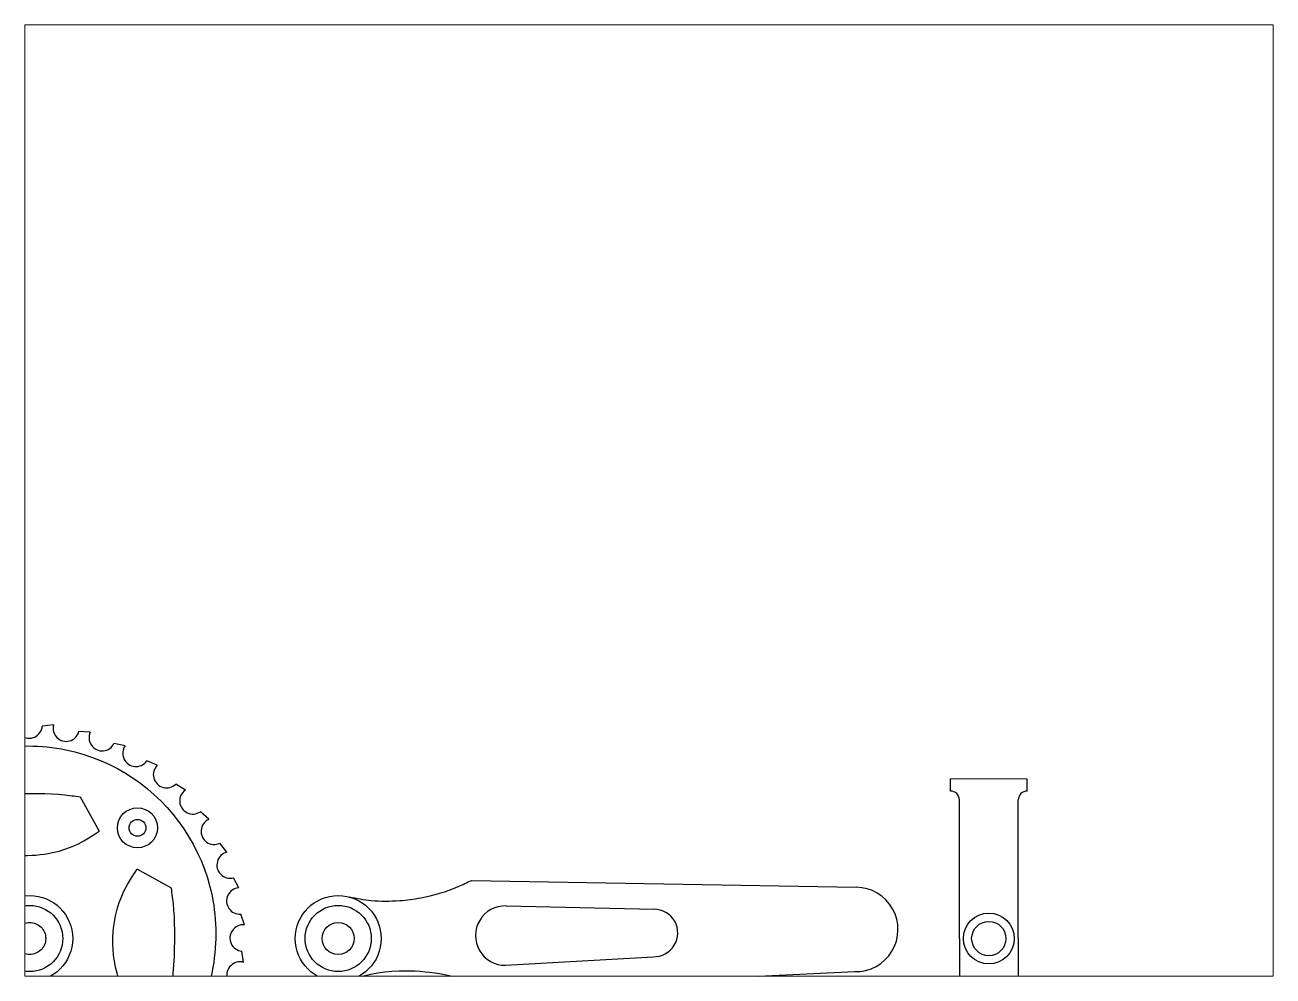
# Paper-space layout 'www.ceco.net' of a CAD drawing. Header units: millimetres. Extents: x 27 to 240, y 20 to 183.
# The model-space entities are those that its viewports show. They can reach past a viewport. Long polylines and large blocks are cut down to what shows.
import ezdxf

# ---------------------------------------------------------------- set-up
doc = ezdxf.new("R2010")
doc.units = ezdxf.units.MM
doc.layers.add('ceco.net 419 chainring', color=7, linetype='Continuous')
doc.layers.add('ceco.net 419 frame', color=7, linetype='Continuous')

msp = doc.modelspace()

# ---------------------------------------------------------------- linework, layer by layer
at = {"layer": 'ceco.net 419 chainring'}
for p, q in [((8.08, 72.49), (4.28, 71.97)), ((20.55, 69.99), (16.71, 70.13)), ((32.39, 65.36), (28.63, 66.16)), ((43.24, 58.74), (39.69, 60.19)), ((52.79, 50.34), (49.53, 52.38)), ((312.23, 50.01), (312.19, 54.09)), ((338.26, 53.99), (312.19, 54.09)), ((338.23, 50.01), (338.26, 53.99)), ((17.15, 48), (23.55, 36.41)), ((315.23, 0.01), (315.23, 47.01)), ((335.23, 0.01), (335.23, 47.01)), ((60.72, 40.41), (57.87, 42.98)), ((66.82, 29.25), (64.46, 32.28)), ((48.04, 17.05), (36.45, 23.48)), ((70.88, 17.2), (69.08, 20.6)), ((149.77, 19.71), (280.21, 17.37)), ((161.53, 11.08), (211.7, 9.91)), ((72.79, 4.63), (71.61, 8.29)), ((315.23, 0.01), (315.23, -46.99)), ((335.23, 0.01), (335.23, -46.99)), ((72.49, -8.08), (71.96, -4.27)), ((161.39, -9.08), (211.4, -6.16)), ((153.81, -17.02), (279.74, -11.22))]:
    msp.add_line(p, q, dxfattribs=at)
for centre, radius in [((-0.55, 1.61), 63.67), ((36.55, 37.52), 6.8), ((36.55, 37.52), 2.84), ((0, 0), 14.58), ((104.61, 0), 14.58), ((0, 0), 11.22), ((104.61, 0.01), 11.22), ((325.23, 0.01), 8.6), ((0, 0), 5.44), ((104.61, 0.01), 5.44), ((325.23, 0), 5.82)]:
    msp.add_circle(centre, radius, dxfattribs=at)
for centre, radius, start, end in [((-0.17, 72.38), 4.47, 174.6767, 354.6878), ((12.4, 71.31), 4.47, 164.6767, 344.6878), ((24.59, 68.07), 4.47, 154.6767, 334.6878), ((36.04, 62.77), 4.47, 144.6767, 324.6878), ((46.39, 55.56), 4.47, 134.6767, 314.6878), ((55.33, 46.66), 4.47, 124.6767, 304.6878), ((312.23, 47.01), 3, 0, 90), ((338.23, 47.01), 3, 90, 180), ((62.59, 36.34), 4.47, 114.6767, 294.6878), ((67.95, 24.92), 4.47, 104.6767, 284.6878), ((71.24, 12.74), 4.47, 94.6767, 274.6878), ((280.13, 3.07), 14.3, 268.4433, 89.6777), ((161.25, 1), 10.08, 88.417, 270.7792), ((211.7, 1.88), 8.04, 267.8899, 90.1667), ((72.37, 0.18), 4.47, 84.6767, 264.6878), ((71.3, -12.39), 4.47, 74.6767, 254.6878)]:
    msp.add_arc(centre, radius, start, end, dxfattribs=at)
for points in [[(-18.71, 47.83), (-14.69, 48.43), (-3.07, 49.16), (5.11, 49.14), (14.24, 48.42), (17.15, 48)], [(-25.01, 36.18), (-22.99, 34.77), (-18.74, 32.34), (-11.68, 29.65), (-3.58, 28.27), (7.72, 29.11), (16.55, 32.14), (23.55, 36.41)], [(36.13, -25.08), (34.72, -23.06), (32.3, -18.8), (29.63, -11.74), (28.26, -3.63), (29.12, 7.66), (32.17, 16.49), (36.45, 23.48)], [(47.79, -18.81), (48.39, -14.79), (49.15, -3.17), (49.15, 5.02), (48.45, 14.15), (48.04, 17.05)], [(108.41, 14.08), (115.79, 12.93), (125.47, 12.87), (132.61, 13.79), (145.26, 17.6), (149.77, 19.71)], [(108.41, -14.07), (115.62, -12.11), (125.23, -10.98), (132.43, -11.11), (145.43, -13.48), (153.81, -17.02)]]:
    msp.add_spline(points, degree=3, dxfattribs=at)
at = {"layer": 'ceco.net 419 frame'}
for points in [[(363.68, 846.61), (357.13, 832.11), (346.71, 814.73), (326.33, 790.81), (317.3, 782.81), (264.03, 742.7), (233.69, 720.47), (204.39, 694.63), (176.88, 665.27), (163.16, 643.37), (148.76, 616.42), (106.82, 536.93), (91.92, 508.68), (79.61, 485.35), (37.09, 404.75), (9.13, 351.76), (-3.85, 327.11), (-9.22, 316.14), (-28.2, 283.35)], [(156.96, 736.58), (143.54, 719.13), (129.66, 698.84), (96.45, 639.13), (24.56, 492.43), (-5.55, 435.01), (-42.67, 363.33), (-57.43, 337.23), (-69.75, 325.26), (-83.95, 315.46), (-87.08, 313.91), (-97.26, 310.1), (-105.19, 308.28), (-113.34, 307.37), (-150.81, 308.05)]]:
    msp.add_spline(points, degree=3, dxfattribs=at)
msp.add_open_spline([(-0.27, 325.39), (-8.07, 311.35), (-15.9, 297.32), (-23.74, 283.29)], degree=3, dxfattribs=at)

psp = doc.layouts.new('www.ceco.net')

# ---------------------------------------------------------------- viewports
at = {"layer": '0'}
psp.add_viewport(center=(133.35, 101.6), size=(213.36, 162.56), view_center_point=(210, 148.5), view_height=322.4396, dxfattribs=at)

doc.saveas('drawing.dxf')
